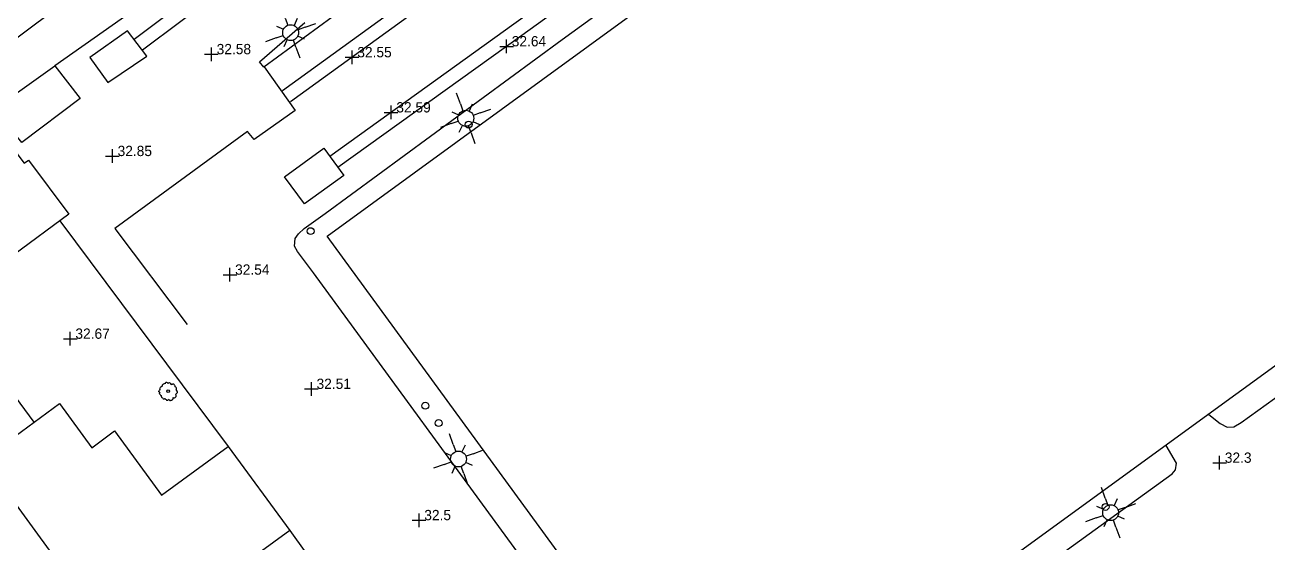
# Model space of a CAD drawing. Extents: x 471511 to 473316, y 4381952 to 4383346.
# Drawn here: x 472821.9 to 472912.6, y 4383065.3 to 4383103.2 of the extents above; entities that cross this region are included whole.
import ezdxf

# ---------------------------------------------------------------- set-up
doc = ezdxf.new("R2010")
doc.units = 0
doc.header["$LTSCALE"] = 4
doc.header["$MEASUREMENT"] = 0
doc.header["$PDMODE"] = 2
doc.header["$PDSIZE"] = 0.5
doc.layers.get('0').update_dxf_attribs({"linetype": 'CONTINUOUS'})
for name, color, linetype in [('222', 7, 'CONTINUOUS'), ('400', 7, 'CONTINUOUS'), ('407', 4, 'CONTINUOUS'), ('410', 201, 'CONTINUOUS'), ('411', 12, 'CONTINUOUS'), ('444', 7, 'CONTINUOUS'), ('451', 5, 'CONTINUOUS'), ('7101', 7, 'CONTINUOUS'), ('7400', 2, 'CONTINUOUS'), ('7440', 7, 'CONTINUOUS'), ('7516', 7, 'CONTINUOUS')]:
    doc.layers.add(name, color=color, linetype=linetype)

# ---------------------------------------------------------------- blocks, each defined once
blk = doc.blocks.new('FAROLA')
at = {"color": 7}
for p, q in [((-0.43, 1.04), (-0.22, 0.54)), ((0.43, 1.04), (0.22, 0.54)), ((0.43, 1.04), (0.75, 1.8)), ((-1.04, 0.43), (-1.8, 0.75)), ((-1.04, 0.43), (-0.54, 0.22)), ((1.04, 0.43), (0.54, 0.22)), ((-1.04, -0.43), (-0.54, -0.22)), ((-0.43, -1.04), (-0.22, -0.54)), ((0.43, -1.04), (0.22, -0.54)), ((1.04, -0.43), (0.54, -0.22)), ((1.04, -0.43), (1.8, -0.75)), ((-0.43, -1.04), (-0.75, -1.8))]:
    blk.add_line(p, q, dxfattribs=at)
blk.add_circle((0, 0), 0.58, dxfattribs=at)
blk = doc.blocks.new('MOJON')
blk.add_circle((0, 0), 0.25)
blk = doc.blocks.new('ARBOL')
at = {"color": 3}
for p, q in [((-1.26, 0.07), (-1.27, -0.01)), ((-1.23, 0.15), (-1.26, 0.07)), ((-1.17, 0.24), (-1.23, 0.15)), ((-1.18, 0.48), (-1.21, 0.39)), ((-1.21, 0.39), (-1.2, 0.31)), ((-1.2, 0.31), (-1.16, 0.22)), ((-1.11, 0.55), (-1.18, 0.48)), ((-1.03, 0.59), (-1.11, 0.55)), ((-1.01, 0.67), (-1.03, 0.59)), ((-0.96, 0.76), (-1.01, 0.67)), ((-0.92, 0.97), (-0.96, 0.88)), ((-0.96, 0.88), (-0.96, 0.7)), ((-0.85, 1.04), (-0.92, 0.97)), ((-0.77, 1.08), (-0.85, 1.04)), ((-0.7, 1.09), (-0.77, 1.08)), ((-0.5, 1.09), (-0.7, 1.09)), ((-0.49, 1.11), (-0.5, 1.08)), ((-0.46, 1.23), (-0.49, 1.11)), ((-0.38, 1.32), (-0.46, 1.23)), ((-0.31, 1.35), (-0.38, 1.32)), ((-0.23, 1.36), (-0.31, 1.35)), ((-0.11, 1.36), (-0.23, 1.36)), ((0, 1.35), (-0.11, 1.36)), ((0.07, 1.26), (0, 1.35)), ((0.12, 1.18), (0.07, 1.26)), ((0.17, 1.25), (0.12, 1.16)), ((0.12, 1.16), (0.12, 1.16)), ((0.24, 1.31), (0.17, 1.25)), ((0.32, 1.32), (0.24, 1.31)), ((0.39, 1.31), (0.32, 1.32)), ((0.55, 1.31), (0.39, 1.31)), ((0.62, 1.26), (0.55, 1.31)), ((0.7, 1.22), (0.62, 1.26)), ((0.76, 1.14), (0.7, 1.22)), ((0.77, 0.97), (0.7, 0.98)), ((0.77, 1.05), (0.76, 1.14)), ((0.77, 0.97), (0.77, 1.05)), ((0.86, 0.95), (0.77, 0.97)), ((0.96, 0.93), (0.86, 0.95)), ((1.03, 0.87), (0.96, 0.93)), ((1.07, 0.79), (1.03, 0.87)), ((1.08, 0.7), (1.07, 0.79)), ((1.1, 0.49), (1.07, 0.51)), ((1.08, 0.6), (1.08, 0.7)), ((1.09, 0.52), (1.08, 0.6)), ((1.17, 0.48), (1.1, 0.49)), ((1.25, 0.41), (1.17, 0.48)), ((1.29, 0.32), (1.25, 0.41)), ((1.3, 0.24), (1.29, 0.32)), ((1.3, 0.15), (1.3, 0.24)), ((1.31, 0.06), (1.3, 0.15)), ((1.31, -0.03), (1.31, 0.06)), ((-1.27, -0.01), (-1.26, -0.13)), ((-1.26, -0.13), (-1.26, -0.21)), ((-1.26, -0.21), (-1.23, -0.3)), ((-1.23, -0.3), (-1.16, -0.32)), ((-1.16, -0.32), (-1.08, -0.34)), ((-1.08, -0.34), (-1.01, -0.35)), ((-1.01, -0.35), (-0.95, -0.35)), ((-0.96, -0.38), (-1.01, -0.49)), ((-1.01, -0.49), (-1, -0.58)), ((-1, -0.58), (-0.96, -0.66)), ((-0.96, -0.66), (-0.96, -0.74)), ((-0.96, -0.74), (-0.88, -0.8)), ((-0.88, -0.8), (-0.8, -0.81)), ((-0.8, -0.81), (-0.72, -0.81)), ((-0.76, -0.81), (-0.75, -0.9)), ((-0.75, -0.9), (-0.73, -0.98)), ((-0.73, -0.98), (-0.68, -1.07)), ((-0.68, -1.07), (-0.61, -1.15)), ((-0.61, -1.15), (-0.53, -1.14)), ((-0.53, -1.14), (-0.45, -1.12)), ((-0.45, -1.12), (-0.37, -1.07)), ((-0.37, -1.05), (-0.37, -1.15)), ((-0.37, -1.15), (-0.27, -1.21)), ((-0.27, -1.21), (-0.19, -1.22)), ((-0.19, -1.22), (-0.07, -1.22)), ((-0.07, -1.22), (0.01, -1.25)), ((0.01, -1.25), (0.08, -1.22)), ((0.08, -1.22), (0.16, -1.16)), ((0.16, -1.16), (0.18, -1.08)), ((0.18, -1.11), (0.25, -1.15)), ((0.25, -1.15), (0.32, -1.16)), ((0.32, -1.16), (0.4, -1.16)), ((0.4, -1.16), (0.47, -1.18)), ((0.47, -1.18), (0.55, -1.16)), ((0.55, -1.16), (0.62, -1.14)), ((0.62, -1.14), (0.7, -1.09)), ((0.7, -1.09), (0.75, -0.93)), ((0.78, -0.99), (0.74, -0.96)), ((0.85, -0.98), (0.78, -0.99)), ((0.93, -0.93), (0.85, -0.98)), ((1.02, -0.92), (0.93, -0.93)), ((1.06, -0.69), (0.98, -0.69)), ((1.06, -0.85), (1.02, -0.92)), ((1.03, -0.69), (1.05, -0.77)), ((1.05, -0.77), (1.06, -0.85)), ((1.13, -0.65), (1.06, -0.69)), ((1.2, -0.61), (1.13, -0.65)), ((1.2, -0.21), (1.27, -0.14)), ((1.2, -0.6), (1.21, -0.59)), ((1.22, -0.31), (1.21, -0.23)), ((1.21, -0.41), (1.22, -0.31)), ((1.21, -0.51), (1.21, -0.41)), ((1.21, -0.59), (1.21, -0.51)), ((1.27, -0.14), (1.31, -0.03))]:
    blk.add_line(p, q, dxfattribs=at)
at = {"color": 25}
blk.add_circle((0, 0), 0.19, dxfattribs=at)
blk = doc.blocks.new('COTA')
at = {"color": 7}
blk.add_point((0, 0), dxfattribs=at)

msp = doc.modelspace()

# ---------------------------------------------------------------- linework, layer by layer
at = {"layer": '222'}
for points in [[(473103.752, 4383233.71, 32.954), (473089.287, 4383228.943, 32.829), (473081.355, 4383226.478, 32.938), (473067.375, 4383221.976, 32.829), (473051.713, 4383216.887, 32.891), (473037.303, 4383212.11, 32.891), (473016.568, 4383205.034, 32.751), (472996.872, 4383197.709, 32.79), (472977.952, 4383190.179, 32.758), (472956.001, 4383180.556, 32.68), (472933.611, 4383169.973, 32.68), (472917.417, 4383161.708, 32.656), (472900.036, 4383152.319, 32.476), (472880.392, 4383141.22, 32.57), (472865.74, 4383132.219, 32.57), (472855.54, 4383125.676, 32.539), (472844.954, 4383118.811, 32.492), (472835.168, 4383112.153, 32.555), (472823.883, 4383104.127, 32.445), (472818.101, 4383099.827, 32.418)], [(472974.716, 4383159.252, 32.49), (472965.225, 4383158.704, 32.381), (472957.964, 4383158.29, 32.412), (472952.87, 4383157.729, 32.412), (472948.175, 4383156.918, 32.381), (472939.803, 4383155.472, 32.381), (472933.333, 4383154.203, 32.428), (472929.49, 4383153.423, 32.365), (472927.559, 4383152.965, 32.349), (472925.4, 4383152.433, 32.396), (472922.67, 4383151.527, 32.396), (472920.651, 4383150.853, 32.396), (472917.165, 4383149.547, 32.506), (472912.075, 4383147.289, 32.428), (472908.906, 4383145.814, 32.428), (472906.492, 4383144.594, 32.428), (472902.279, 4383142.221, 32.428), (472899.952, 4383140.924, 32.6), (472896.396, 4383138.67, 32.576), (472891.741, 4383135.475, 32.576), (472884.684, 4383130.309, 32.545), (472875.807, 4383123.828, 32.514), (472871.202, 4383120.498, 32.451), (472840.652, 4383098.346, 32.561)], [(472974.773, 4383158.253, 32.49), (472965.282, 4383157.706, 32.381), (472958.047, 4383157.293, 32.412), (472953.01, 4383156.738, 32.412), (472948.345, 4383155.932, 32.381), (472939.984, 4383154.488, 32.381), (472933.529, 4383153.222, 32.428), (472929.705, 4383152.446, 32.365), (472927.794, 4383151.993, 32.349), (472925.677, 4383151.471, 32.395), (472922.986, 4383150.579, 32.396), (472920.985, 4383149.91, 32.397), (472917.543, 4383148.621, 32.505), (472912.489, 4383146.379, 32.428), (472909.343, 4383144.914, 32.428), (472906.963, 4383143.711, 32.428), (472902.768, 4383141.348, 32.428), (472900.464, 4383140.065, 32.6), (472896.947, 4383137.835, 32.576), (472892.32, 4383134.66, 32.576), (472885.274, 4383129.502, 32.545), (472876.395, 4383123.019, 32.514), (472871.789, 4383119.688, 32.451), (472841.239, 4383097.536, 32.561)], [(472950.393, 4383157.301, 32.395), (472946.466, 4383156.487, 32.453), (472943.94, 4383155.971, 32.453), (472941.407, 4383155.288, 32.381), (472938.476, 4383154.56, 32.424), (472935.54, 4383153.596, 32.439), (472932.258, 4383152.548, 32.453), (472929.883, 4383151.702, 32.439), (472927.283, 4383150.721, 32.439), (472924.733, 4383149.597, 32.439), (472921.255, 4383148, 32.439), (472918.375, 4383146.477, 32.453), (472915.729, 4383145.019, 32.439), (472913.413, 4383143.632, 32.453), (472906.643, 4383138.973, 32.439), (472903.129, 4383136.317, 32.569), (472898.571, 4383132.99, 32.555), (472892.337, 4383128.453, 32.613), (472882.894, 4383121.552, 32.497), (472875.051, 4383115.87, 32.562), (472865.521, 4383108.99, 32.649), (472857.529, 4383103.206, 32.649), (472844.113, 4383093.557, 32.563)], [(472950.596, 4383156.322, 32.395), (472946.668, 4383155.507, 32.453), (472944.171, 4383154.997, 32.453), (472941.658, 4383154.32, 32.381), (472938.753, 4383153.598, 32.424), (472935.848, 4383152.644, 32.439), (472932.578, 4383151.601, 32.453), (472930.227, 4383150.763, 32.439), (472927.661, 4383149.795, 32.439), (472925.144, 4383148.685, 32.439), (472921.698, 4383147.103, 32.439), (472918.85, 4383145.597, 32.453), (472916.227, 4383144.152, 32.439), (472913.954, 4383142.79, 32.453), (472907.228, 4383138.162, 32.44), (472903.725, 4383135.514, 32.569), (472899.16, 4383132.182, 32.555), (472892.926, 4383127.645, 32.613), (472883.482, 4383120.743, 32.497), (472875.637, 4383115.059, 32.562), (472866.107, 4383108.18, 32.649), (472858.114, 4383102.396, 32.649), (472844.703, 4383092.75, 32.563)], [(472913.572, 4383153.848, 32.545), (472900.989, 4383147.009, 32.577), (472890.969, 4383141.498, 32.514), (472879.688, 4383135.147, 32.561), (472873.424, 4383131.495, 32.498), (472859.724, 4383123.005, 32.53), (472853.494, 4383118.805, 32.498), (472848.093, 4383115.228, 32.467), (472843.154, 4383111.704, 32.467), (472835.738, 4383106.559, 32.467), (472832.643, 4383104.217, 32.467), (472829.83, 4383102.106, 32.467)], [(472914.052, 4383152.971, 32.545), (472901.468, 4383146.132, 32.577), (472891.455, 4383140.624, 32.514), (472880.185, 4383134.279, 32.561), (472873.939, 4383130.638, 32.498), (472860.267, 4383122.165, 32.53), (472854.05, 4383117.974, 32.498), (472848.659, 4383114.403, 32.467), (472843.729, 4383110.886, 32.467), (472836.325, 4383105.749, 32.467), (472833.245, 4383103.418, 32.467), (472830.432, 4383101.307, 32.467)]]:
    msp.add_polyline3d(points, dxfattribs=at)
at = {"layer": '400'}
msp.add_polyline3d([(472825.06, 4383089.344, 39.838), (472821.064, 4383086.372, 39.838), (472817.156, 4383091.625, 36.312), (472820.834, 4383094.361, 36.312), (472821.802, 4383093.06, 39.216), (472822.12, 4383093.297, 39.216)], close=True, dxfattribs=at)
msp.add_polyline3d([(472814.991, 4383056.435, 35.822), (472824.631, 4383063.469, 35.762), (472818.812, 4383071.445, 34.682), (472824.388, 4383075.514, 34.682), (472826.736, 4383072.296, 35.972), (472828.41, 4383073.518, 36.002), (472831.829, 4383068.832, 35.942), (472836.698, 4383072.385, 35.942), (472841.179, 4383066.243, 35.792), (472753.386, 4383002.184, 35.702)], dxfattribs=at)
at = {"layer": '407'}
msp.add_polyline3d([(472818.812, 4383071.445, 34.591), (472817.432, 4383073.252, 34.648), (472821.152, 4383076, 34.591), (472822.519, 4383074.15, 34.591)], dxfattribs=at)
at = {"layer": '410'}
for points in [[(472874.704, 4383133.573, 34.049), (472867.556, 4383129.369, 34.049), (472853.98, 4383120.892, 33.955), (472837.245, 4383109.481, 34.206), (472824.046, 4383100.18, 33.877)], [(472824.4, 4383088.853, 34.193), (472836.698, 4383072.385, 34.193)], [(472841.179, 4383066.243, 34.193), (472848.555, 4383055.949, 34.193)]]:
    msp.add_polyline3d(points, dxfattribs=at)
msp.add_polyline3d([(472818.676, 4383096.352, 35.02), (472824.046, 4383100.18, 35.364), (472825.886, 4383097.786, 35.224), (472821.63, 4383094.569, 35.051), (472820.708, 4383095.726, 35.317), (472819.768, 4383095.055, 35.114)], close=True, dxfattribs=at)
at = {"layer": '411'}
for points in [[(472861.873, 4383063.14, 32.526), (472861.115, 4383062.568, 32.526), (472860.74, 4383062.344, 32.526), (472860.262, 4383062.221, 32.526), (472859.821, 4383062.313, 32.526), (472859.405, 4383062.62, 32.613), (472858.952, 4383063.112, 32.613), (472842.909, 4383085.071, 32.54), (472841.76, 4383086.607, 32.569), (472841.536, 4383087.004, 32.613), (472841.585, 4383087.559, 32.613), (472841.814, 4383087.911, 32.613), (472842.225, 4383088.289, 32.664), (472843.756, 4383089.389, 32.569), (472861.049, 4383102.096, 32.54), (472885.838, 4383120.072, 32.627), (472899.932, 4383130.37, 32.627), (472900.732, 4383130.569, 32.627), (472901.452, 4383130.328, 32.627), (472902.359, 4383129.181, 32.627), (472903.131, 4383128.112, 32.627), (472906.8, 4383130.715, 32.627), (472898.745, 4383142.607, 32.627)], [(472888.689, 4383136.793, 32.693), (472888.95, 4383136.449, 32.562), (472881.936, 4383131.284, 32.548), (472867.056, 4383120.395, 32.533), (472858.752, 4383114.375, 32.526), (472849.258, 4383107.392, 32.54), (472839.286, 4383100.074, 32.511), (472838.971, 4383100.458, 32.584), (472842.284, 4383103.336, 32.613)], [(472839.318, 4383100.098, 32.54), (472841.586, 4383096.92, 32.54), (472838.589, 4383094.799, 32.54), (472838.096, 4383095.387, 32.54), (472828.42, 4383088.3, 32.642), (472833.711, 4383081.287, 32.642)], [(472908.222, 4383074.732, 32.613), (472909.047, 4383074.059, 32.533), (472909.579, 4383073.792, 32.533), (472910.045, 4383073.81, 32.533), (472910.591, 4383074.14, 32.533), (472913.629, 4383076.334, 32.533), (472913.893, 4383076.656, 32.533), (472914.02, 4383077.177, 32.533), (472913.812, 4383077.667, 32.533), (472913.251, 4383078.39, 32.533)], [(472892.22, 4383063.095, 32.591), (472892.892, 4383062.341, 32.591), (472893.213, 4383062.111, 32.548), (472893.601, 4383062.03, 32.548), (472893.991, 4383062.067, 32.548), (472894.325, 4383062.274, 32.548), (472905.543, 4383070.401, 32.562), (472905.787, 4383070.689, 32.548), (472905.883, 4383071.176, 32.548), (472905.108, 4383072.468, 32.548)]]:
    msp.add_polyline3d(points, dxfattribs=at)
at = {"layer": '444'}
msp.add_polyline3d([(472872.418, 4383048.693, 38.086), (472843.91, 4383087.749, 38.297), (472900.759, 4383129.167, 38.446), (472929.105, 4383089.919, 38.243)], close=True, dxfattribs=at)
at = {"layer": '451'}
for points in [[(472830.761, 4383100.87, 33.704), (472829.357, 4383102.734, 33.704), (472826.589, 4383100.786, 32.718), (472827.919, 4383098.947, 32.734)], [(472843.677, 4383094.154, 33.853), (472845.12, 4383092.178, 33.779), (472842.253, 4383090.092, 33.534), (472840.809, 4383092.067, 33.608)]]:
    msp.add_polyline3d(points, close=True, dxfattribs=at)

# ---------------------------------------------------------------- block references
at = {"layer": '7101'}
for p in [(472856.998, 4383101.593, 32.642), (472835.471, 4383101.02, 32.584), (472845.731, 4383100.793, 32.545), (472848.578, 4383096.769, 32.592), (472828.245, 4383093.583, 32.845), (472836.817, 4383084.925, 32.54), (472825.167, 4383080.248, 32.674), (472842.758, 4383076.588, 32.511), (472909.015, 4383071.195, 32.303), (472850.618, 4383067.005, 32.497)]:
    msp.add_blockref('COTA', p, dxfattribs=at)
at = {"layer": '7400', "rotation": 222.6000043791743}
for p in [(472841.248, 4383102.595, 32.675), (472854.024, 4383096.344, 32.7), (472853.495, 4383071.469, 32.395), (472901.066, 4383067.554, 32.54)]:
    msp.add_blockref('FAROLA', p, dxfattribs=at)
at = {"layer": '7440', "rotation": 222.6000043791743}
for p in [(472854.234, 4383095.886, 32.598), (472842.707, 4383088.108, 32.685), (472851.071, 4383075.365, 32.432), (472852.043, 4383074.097, 32.432), (472900.697, 4383067.975, 32.555)]:
    msp.add_blockref('MOJON', p, dxfattribs=at)
at = {"layer": '7516', "xscale": 0.5, "yscale": 0.5, "zscale": 0.5, "rotation": 222.6000043791743}
msp.add_blockref('ARBOL', (472832.32, 4383076.43, 36.312), dxfattribs=at)

# ---------------------------------------------------------------- texts
at = {"layer": '7101'}
for s, p in [('32.58', (472835.851, 4383101.02, 32.58)), ('32.64', (472857.378, 4383101.593, 32.64)), ('32.55', (472846.111, 4383100.793, 32.55)), ('32.59', (472848.958, 4383096.769, 32.59)), ('32.85', (472828.625, 4383093.583, 32.85)), ('32.54', (472837.197, 4383084.925, 32.54)), ('32.67', (472825.547, 4383080.248, 32.67)), ('32.51', (472843.138, 4383076.588, 32.51)), ('32.3', (472909.395, 4383071.195, 32.3)), ('32.5', (472850.998, 4383067.005, 32.5))]:
    msp.add_text(s, height=0.75, dxfattribs=at).set_placement(p)

doc.saveas('drawing.dxf')
